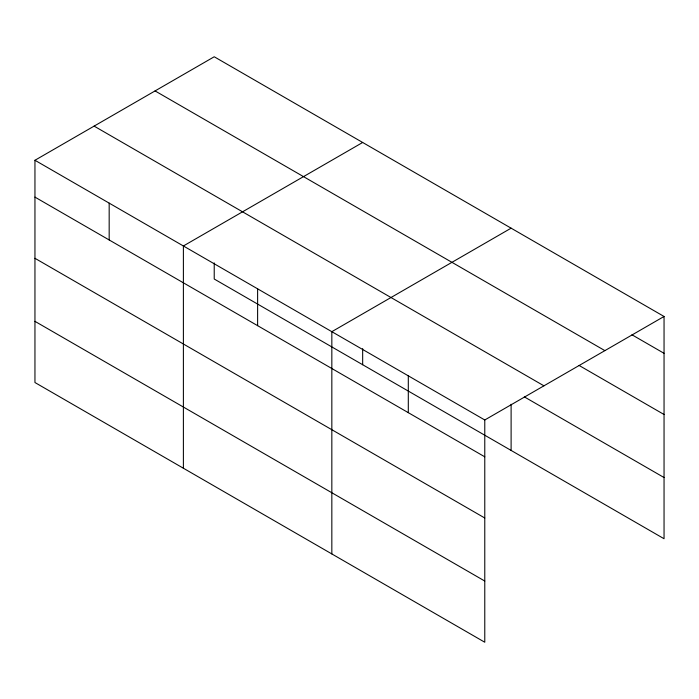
<?xml version="1.0" encoding="UTF-8"?>
<svg xmlns="http://www.w3.org/2000/svg" width="699" height="699" viewBox="0 0 699 699"><rect width="100%" height="100%" fill="white"/><g stroke="black" fill="none" stroke-linecap="round" stroke-linejoin="round"><path stroke-width="1.05" d="M34.95 160.272L484.774 419.977L484.774 642.232L34.95 382.528L34.95 160.272L214.226 56.768L664.05 316.472L664.05 538.728L214.226 279.023L214.226 262.92M362.667 142.474L183.391 245.969L183.391 468.234M511.109 228.171L331.833 331.676L331.833 553.931M484.774 419.977L664.05 316.472M631.948 334.777L664.05 353.31M155.064 90.922L604.888 350.627M579.087 365.446L664.05 414.498M94.112 126.117L543.936 385.822M524.329 396.875L664.05 477.539M34.95 197.109L484.774 456.814M34.95 258.298L484.774 518.003M34.95 321.339L484.774 581.044M511.109 404.267L511.109 450.427M408.303 375.826L408.303 412.663M362.667 348.626L362.667 364.729M257.616 288.827L257.616 325.664M109.175 203.121L109.175 239.958"/></g></svg>
